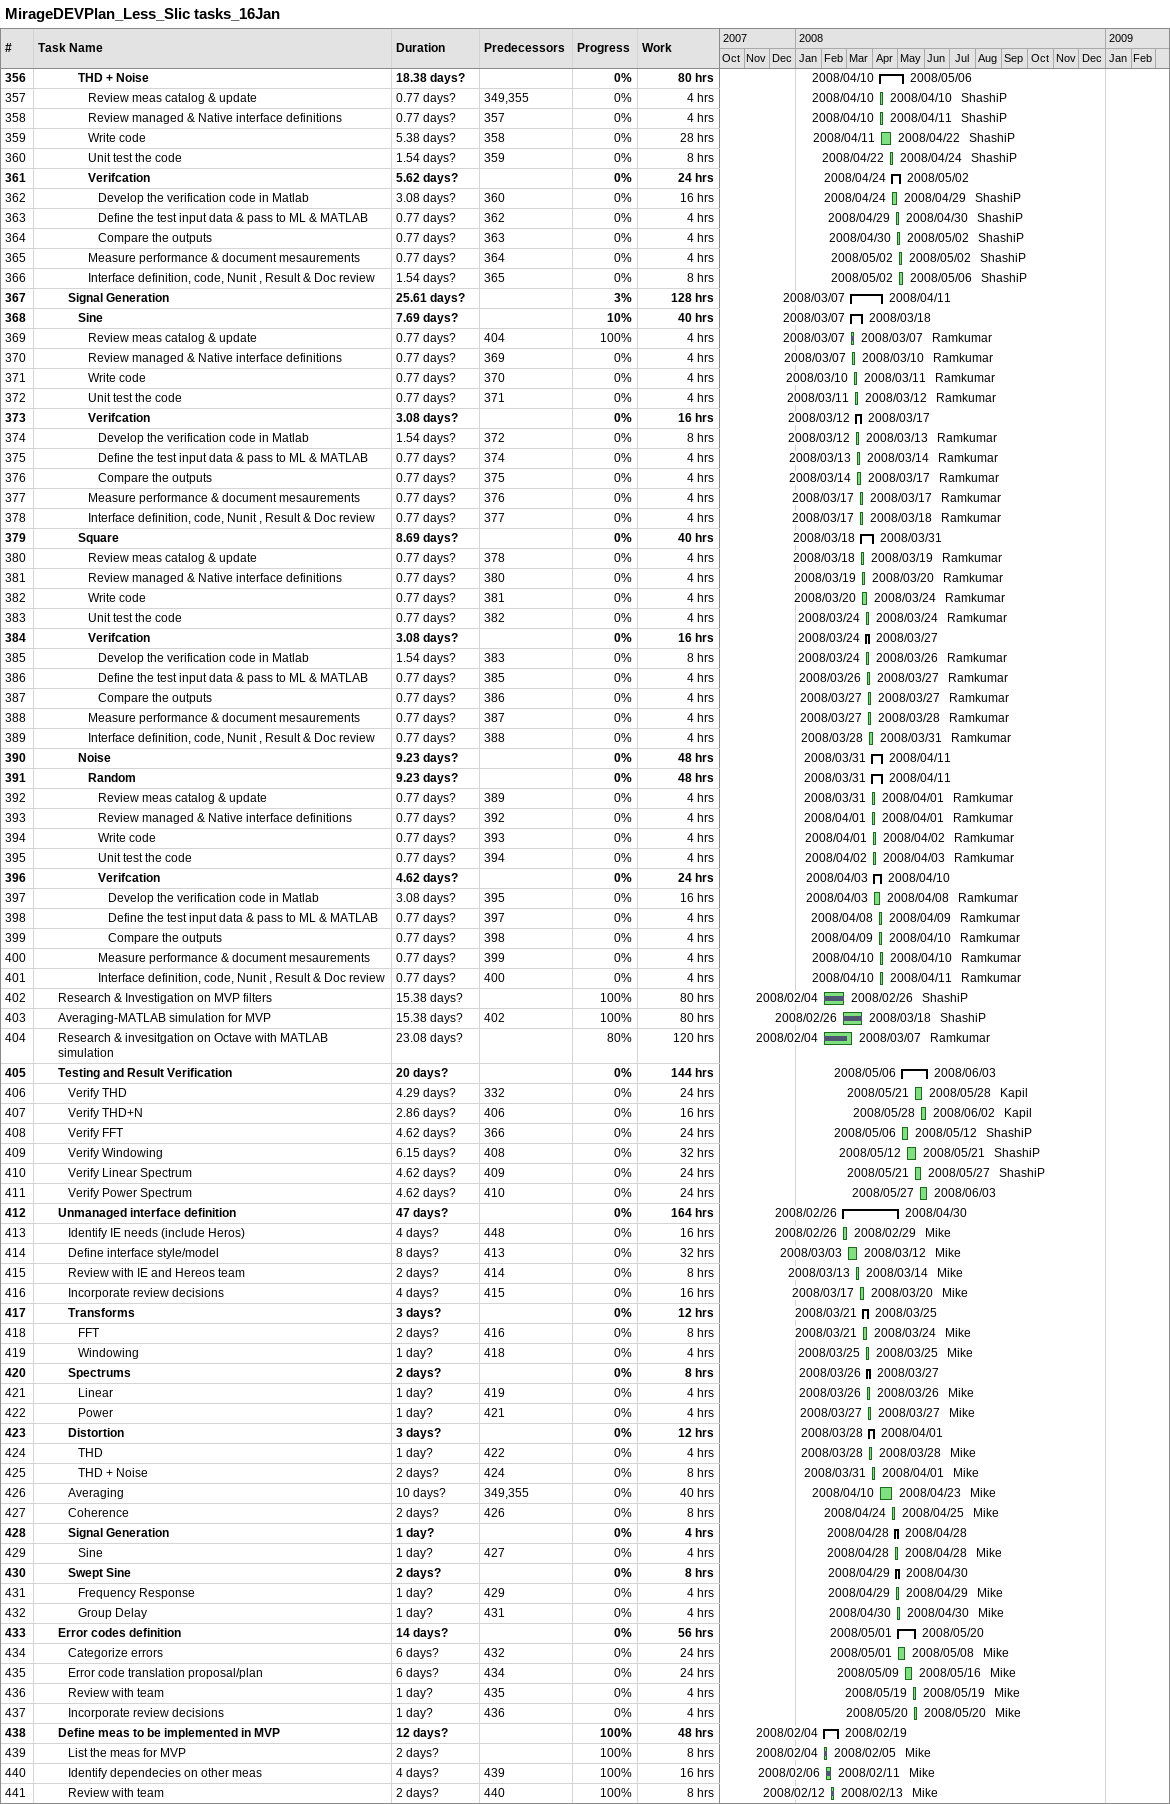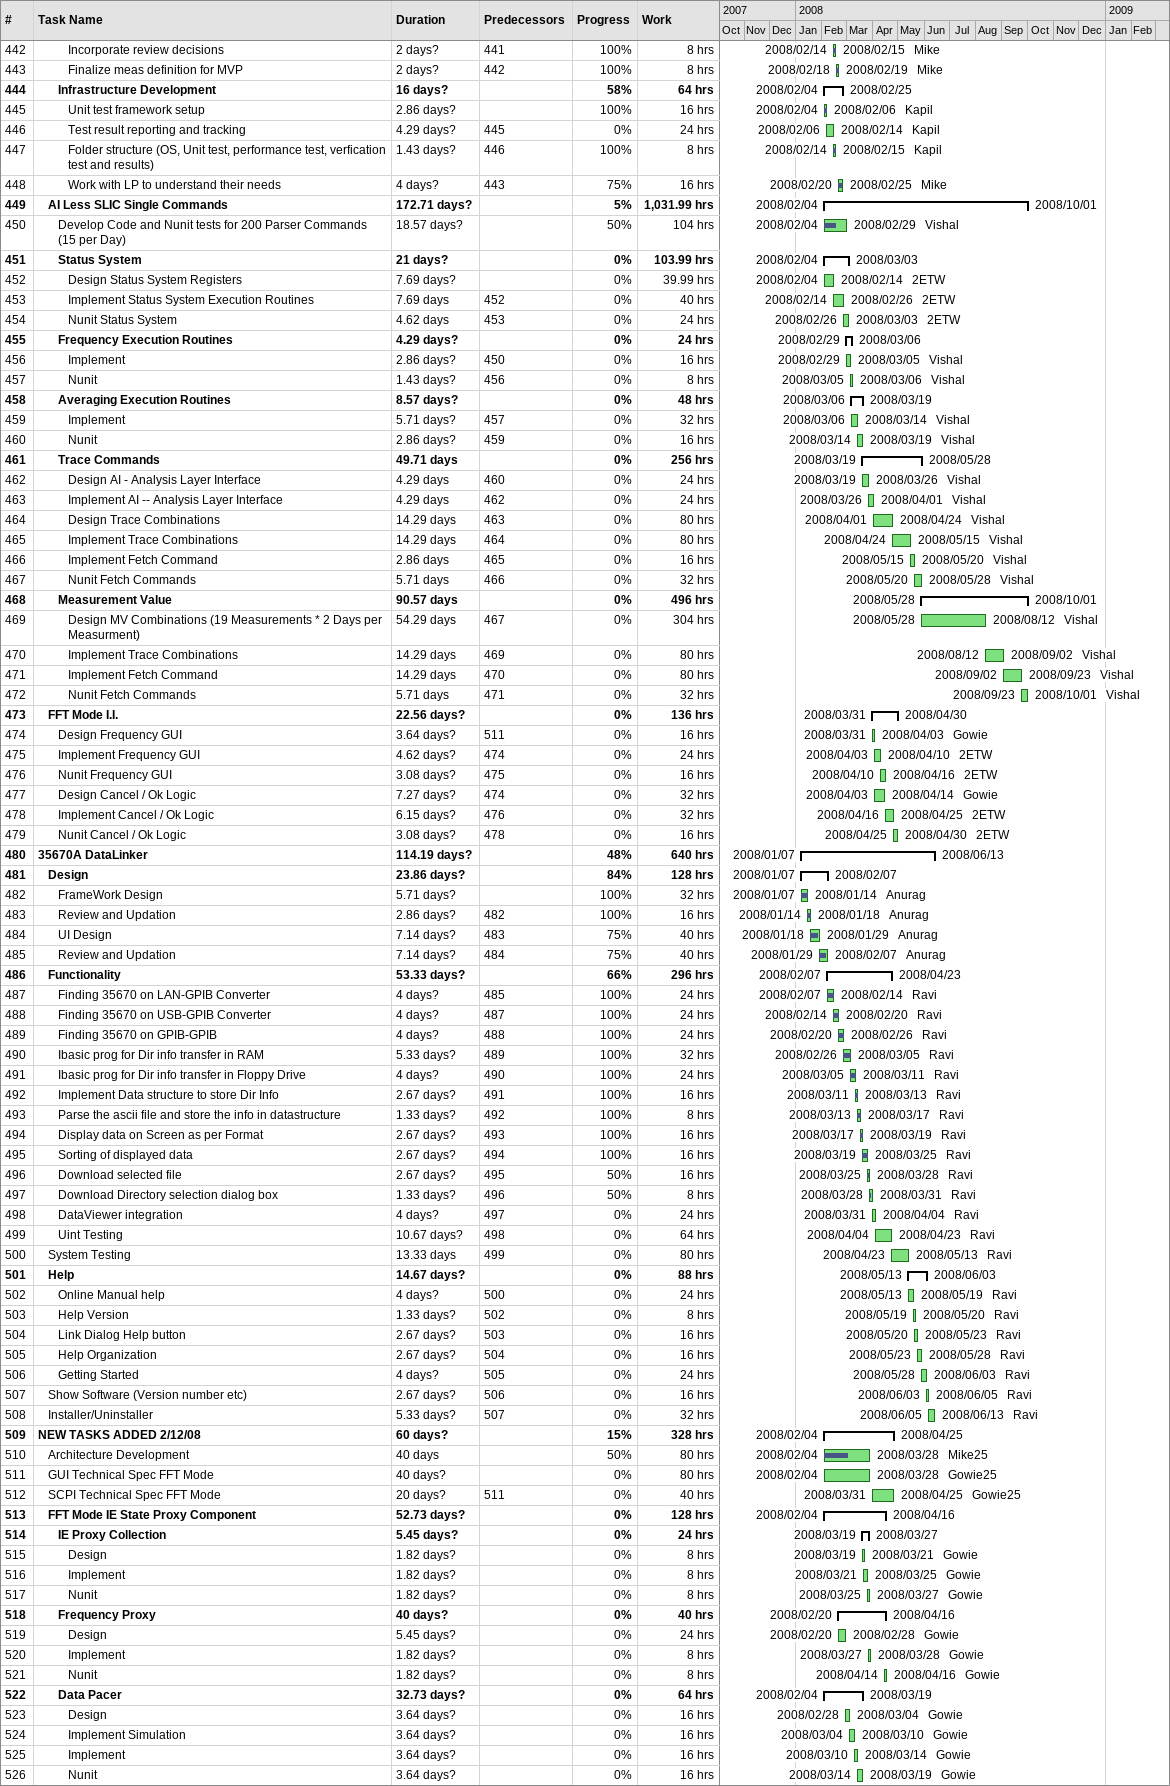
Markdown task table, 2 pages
MirageDEVPlan_Less_Slic tasks_16Jan

| ID | Level | Task | Duration | Start | Finish | Predecessors | Resources | % complete | Work (h) |
|---|---|---|---|---|---|---|---|---|---|
| 356 | 5 | **THD + Noise** | 18.38d? | 2008-04-10 | 2008-05-06 |  |  | 0 | 80 |
| 357 | 6 | Review meas catalog & update | 0.77d? | 2008-04-10 | 2008-04-10 | 349, 355 | ShashiP | 0 | 4 |
| 358 | 6 | Review managed & Native interface definitions | 0.77d? | 2008-04-10 | 2008-04-11 | 357 | ShashiP | 0 | 4 |
| 359 | 6 | Write code | 5.38d? | 2008-04-11 | 2008-04-22 | 358 | ShashiP | 0 | 28 |
| 360 | 6 | Unit test the code | 1.54d? | 2008-04-22 | 2008-04-24 | 359 | ShashiP | 0 | 8 |
| 361 | 6 | **Verifcation** | 5.62d? | 2008-04-24 | 2008-05-02 |  |  | 0 | 24 |
| 362 | 7 | Develop the verification code in Matlab | 3.08d? | 2008-04-24 | 2008-04-29 | 360 | ShashiP | 0 | 16 |
| 363 | 7 | Define the test input data & pass to ML & MATLAB | 0.77d? | 2008-04-29 | 2008-04-30 | 362 | ShashiP | 0 | 4 |
| 364 | 7 | Compare the outputs | 0.77d? | 2008-04-30 | 2008-05-02 | 363 | ShashiP | 0 | 4 |
| 365 | 6 | Measure performance & document mesaurements | 0.77d? | 2008-05-02 | 2008-05-02 | 364 | ShashiP | 0 | 4 |
| 366 | 6 | Interface definition, code, Nunit , Result & Doc review | 1.54d? | 2008-05-02 | 2008-05-06 | 365 | ShashiP | 0 | 8 |
| 367 | 4 | **Signal Generation** | 25.61d? | 2008-03-07 | 2008-04-11 |  |  | 3 | 128 |
| 368 | 5 | **Sine** | 7.69d? | 2008-03-07 | 2008-03-18 |  |  | 10 | 40 |
| 369 | 6 | Review meas catalog & update | 0.77d? | 2008-03-07 | 2008-03-07 | 404 | Ramkumar | 100 | 4 |
| 370 | 6 | Review managed & Native interface definitions | 0.77d? | 2008-03-07 | 2008-03-10 | 369 | Ramkumar | 0 | 4 |
| 371 | 6 | Write code | 0.77d? | 2008-03-10 | 2008-03-11 | 370 | Ramkumar | 0 | 4 |
| 372 | 6 | Unit test the code | 0.77d? | 2008-03-11 | 2008-03-12 | 371 | Ramkumar | 0 | 4 |
| 373 | 6 | **Verifcation** | 3.08d? | 2008-03-12 | 2008-03-17 |  |  | 0 | 16 |
| 374 | 7 | Develop the verification code in Matlab | 1.54d? | 2008-03-12 | 2008-03-13 | 372 | Ramkumar | 0 | 8 |
| 375 | 7 | Define the test input data & pass to ML & MATLAB | 0.77d? | 2008-03-13 | 2008-03-14 | 374 | Ramkumar | 0 | 4 |
| 376 | 7 | Compare the outputs | 0.77d? | 2008-03-14 | 2008-03-17 | 375 | Ramkumar | 0 | 4 |
| 377 | 6 | Measure performance & document mesaurements | 0.77d? | 2008-03-17 | 2008-03-17 | 376 | Ramkumar | 0 | 4 |
| 378 | 6 | Interface definition, code, Nunit , Result & Doc review | 0.77d? | 2008-03-17 | 2008-03-18 | 377 | Ramkumar | 0 | 4 |
| 379 | 5 | **Square** | 8.69d? | 2008-03-18 | 2008-03-31 |  |  | 0 | 40 |
| 380 | 6 | Review meas catalog & update | 0.77d? | 2008-03-18 | 2008-03-19 | 378 | Ramkumar | 0 | 4 |
| 381 | 6 | Review managed & Native interface definitions | 0.77d? | 2008-03-19 | 2008-03-20 | 380 | Ramkumar | 0 | 4 |
| 382 | 6 | Write code | 0.77d? | 2008-03-20 | 2008-03-24 | 381 | Ramkumar | 0 | 4 |
| 383 | 6 | Unit test the code | 0.77d? | 2008-03-24 | 2008-03-24 | 382 | Ramkumar | 0 | 4 |
| 384 | 6 | **Verifcation** | 3.08d? | 2008-03-24 | 2008-03-27 |  |  | 0 | 16 |
| 385 | 7 | Develop the verification code in Matlab | 1.54d? | 2008-03-24 | 2008-03-26 | 383 | Ramkumar | 0 | 8 |
| 386 | 7 | Define the test input data & pass to ML & MATLAB | 0.77d? | 2008-03-26 | 2008-03-27 | 385 | Ramkumar | 0 | 4 |
| 387 | 7 | Compare the outputs | 0.77d? | 2008-03-27 | 2008-03-27 | 386 | Ramkumar | 0 | 4 |
| 388 | 6 | Measure performance & document mesaurements | 0.77d? | 2008-03-27 | 2008-03-28 | 387 | Ramkumar | 0 | 4 |
| 389 | 6 | Interface definition, code, Nunit , Result & Doc review | 0.77d? | 2008-03-28 | 2008-03-31 | 388 | Ramkumar | 0 | 4 |
| 390 | 5 | **Noise** | 9.23d? | 2008-03-31 | 2008-04-11 |  |  | 0 | 48 |
| 391 | 6 | **Random** | 9.23d? | 2008-03-31 | 2008-04-11 |  |  | 0 | 48 |
| 392 | 7 | Review meas catalog & update | 0.77d? | 2008-03-31 | 2008-04-01 | 389 | Ramkumar | 0 | 4 |
| 393 | 7 | Review managed & Native interface definitions | 0.77d? | 2008-04-01 | 2008-04-01 | 392 | Ramkumar | 0 | 4 |
| 394 | 7 | Write code | 0.77d? | 2008-04-01 | 2008-04-02 | 393 | Ramkumar | 0 | 4 |
| 395 | 7 | Unit test the code | 0.77d? | 2008-04-02 | 2008-04-03 | 394 | Ramkumar | 0 | 4 |
| 396 | 7 | **Verifcation** | 4.62d? | 2008-04-03 | 2008-04-10 |  |  | 0 | 24 |
| 397 | 8 | Develop the verification code in Matlab | 3.08d? | 2008-04-03 | 2008-04-08 | 395 | Ramkumar | 0 | 16 |
| 398 | 8 | Define the test input data & pass to ML & MATLAB | 0.77d? | 2008-04-08 | 2008-04-09 | 397 | Ramkumar | 0 | 4 |
| 399 | 8 | Compare the outputs | 0.77d? | 2008-04-09 | 2008-04-10 | 398 | Ramkumar | 0 | 4 |
| 400 | 7 | Measure performance & document mesaurements | 0.77d? | 2008-04-10 | 2008-04-10 | 399 | Ramkumar | 0 | 4 |
| 401 | 7 | Interface definition, code, Nunit , Result & Doc review | 0.77d? | 2008-04-10 | 2008-04-11 | 400 | Ramkumar | 0 | 4 |
| 402 | 3 | Research & Investigation on MVP filters | 15.38d? | 2008-02-04 | 2008-02-26 |  | ShashiP | 100 | 80 |
| 403 | 3 | Averaging-MATLAB simulation for MVP | 15.38d? | 2008-02-26 | 2008-03-18 | 402 | ShashiP | 100 | 80 |
| 404 | 3 | Research & invesitgation on Octave with MATLAB simulation | 23.08d? | 2008-02-04 | 2008-03-07 |  | Ramkumar | 80 | 120 |
| 405 | 3 | **Testing and Result Verification** | 20d? | 2008-05-06 | 2008-06-03 |  |  | 0 | 144 |
| 406 | 4 | Verify THD | 4.29d? | 2008-05-21 | 2008-05-28 | 332 | Kapil | 0 | 24 |
| 407 | 4 | Verify THD+N | 2.86d? | 2008-05-28 | 2008-06-02 | 406 | Kapil | 0 | 16 |
| 408 | 4 | Verify FFT | 4.62d? | 2008-05-06 | 2008-05-12 | 366 | ShashiP | 0 | 24 |
| 409 | 4 | Verify Windowing | 6.15d? | 2008-05-12 | 2008-05-21 | 408 | ShashiP | 0 | 32 |
| 410 | 4 | Verify Linear Spectrum | 4.62d? | 2008-05-21 | 2008-05-27 | 409 | ShashiP | 0 | 24 |
| 411 | 4 | Verify Power Spectrum | 4.62d? | 2008-05-27 | 2008-06-03 | 410 |  | 0 | 24 |
| 412 | 3 | **Unmanaged interface definition** | 47d? | 2008-02-26 | 2008-04-30 |  |  | 0 | 164 |
| 413 | 4 | Identify IE needs (include Heros) | 4d? | 2008-02-26 | 2008-02-29 | 448 | Mike | 0 | 16 |
| 414 | 4 | Define interface style/model | 8d? | 2008-03-03 | 2008-03-12 | 413 | Mike | 0 | 32 |
| 415 | 4 | Review with IE and Hereos team | 2d? | 2008-03-13 | 2008-03-14 | 414 | Mike | 0 | 8 |
| 416 | 4 | Incorporate review decisions | 4d? | 2008-03-17 | 2008-03-20 | 415 | Mike | 0 | 16 |
| 417 | 4 | **Transforms** | 3d? | 2008-03-21 | 2008-03-25 |  |  | 0 | 12 |
| 418 | 5 | FFT | 2d? | 2008-03-21 | 2008-03-24 | 416 | Mike | 0 | 8 |
| 419 | 5 | Windowing | 1d? | 2008-03-25 | 2008-03-25 | 418 | Mike | 0 | 4 |
| 420 | 4 | **Spectrums** | 2d? | 2008-03-26 | 2008-03-27 |  |  | 0 | 8 |
| 421 | 5 | Linear | 1d? | 2008-03-26 | 2008-03-26 | 419 | Mike | 0 | 4 |
| 422 | 5 | Power | 1d? | 2008-03-27 | 2008-03-27 | 421 | Mike | 0 | 4 |
| 423 | 4 | **Distortion** | 3d? | 2008-03-28 | 2008-04-01 |  |  | 0 | 12 |
| 424 | 5 | THD | 1d? | 2008-03-28 | 2008-03-28 | 422 | Mike | 0 | 4 |
| 425 | 5 | THD + Noise | 2d? | 2008-03-31 | 2008-04-01 | 424 | Mike | 0 | 8 |
| 426 | 4 | Averaging | 10d? | 2008-04-10 | 2008-04-23 | 349, 355 | Mike | 0 | 40 |
| 427 | 4 | Coherence | 2d? | 2008-04-24 | 2008-04-25 | 426 | Mike | 0 | 8 |
| 428 | 4 | **Signal Generation** | 1d? | 2008-04-28 | 2008-04-28 |  |  | 0 | 4 |
| 429 | 5 | Sine | 1d? | 2008-04-28 | 2008-04-28 | 427 | Mike | 0 | 4 |
| 430 | 4 | **Swept Sine** | 2d? | 2008-04-29 | 2008-04-30 |  |  | 0 | 8 |
| 431 | 5 | Frequency Response | 1d? | 2008-04-29 | 2008-04-29 | 429 | Mike | 0 | 4 |
| 432 | 5 | Group Delay | 1d? | 2008-04-30 | 2008-04-30 | 431 | Mike | 0 | 4 |
| 433 | 3 | **Error codes definition** | 14d? | 2008-05-01 | 2008-05-20 |  |  | 0 | 56 |
| 434 | 4 | Categorize errors | 6d? | 2008-05-01 | 2008-05-08 | 432 | Mike | 0 | 24 |
| 435 | 4 | Error code translation proposal/plan | 6d? | 2008-05-09 | 2008-05-16 | 434 | Mike | 0 | 24 |
| 436 | 4 | Review with team | 1d? | 2008-05-19 | 2008-05-19 | 435 | Mike | 0 | 4 |
| 437 | 4 | Incorporate review decisions | 1d? | 2008-05-20 | 2008-05-20 | 436 | Mike | 0 | 4 |
| 438 | 3 | **Define meas to be implemented in MVP** | 12d? | 2008-02-04 | 2008-02-19 |  |  | 100 | 48 |
| 439 | 4 | List the meas for MVP | 2d? | 2008-02-04 | 2008-02-05 |  | Mike | 100 | 8 |
| 440 | 4 | Identify dependecies on other meas | 4d? | 2008-02-06 | 2008-02-11 | 439 | Mike | 100 | 16 |
| 441 | 4 | Review with team | 2d? | 2008-02-12 | 2008-02-13 | 440 | Mike | 100 | 8 |
| 442 | 4 | Incorporate review decisions | 2d? | 2008-02-14 | 2008-02-15 | 441 | Mike | 100 | 8 |
| 443 | 4 | Finalize meas definition for MVP | 2d? | 2008-02-18 | 2008-02-19 | 442 | Mike | 100 | 8 |
| 444 | 3 | **Infrastructure Development** | 16d? | 2008-02-04 | 2008-02-25 |  |  | 58 | 64 |
| 445 | 4 | Unit test framework setup | 2.86d? | 2008-02-04 | 2008-02-06 |  | Kapil | 100 | 16 |
| 446 | 4 | Test result reporting and tracking | 4.29d? | 2008-02-06 | 2008-02-14 | 445 | Kapil | 0 | 24 |
| 447 | 4 | Folder structure (OS, Unit test, performance test, verfication test and results) | 1.43d? | 2008-02-14 | 2008-02-15 | 446 | Kapil | 100 | 8 |
| 448 | 4 | Work with LP to understand their needs | 4d? | 2008-02-20 | 2008-02-25 | 443 | Mike | 75 | 16 |
| 449 | 2 | **AI Less SLIC Single Commands** | 172.71d? | 2008-02-04 | 2008-10-01 |  |  | 5 | 1031.99 |
| 450 | 3 | Develop Code and Nunit tests for 200 Parser Commands (15 per Day) | 18.57d? | 2008-02-04 | 2008-02-29 |  | Vishal | 50 | 104 |
| 451 | 3 | **Status System** | 21d? | 2008-02-04 | 2008-03-03 |  |  | 0 | 103.99 |
| 452 | 4 | Design Status System Registers | 7.69d? | 2008-02-04 | 2008-02-14 |  | 2ETW | 0 | 39.99 |
| 453 | 4 | Implement Status System Execution Routines | 7.69d | 2008-02-14 | 2008-02-26 | 452 | 2ETW | 0 | 40 |
| 454 | 4 | Nunit Status System | 4.62d | 2008-02-26 | 2008-03-03 | 453 | 2ETW | 0 | 24 |
| 455 | 3 | **Frequency Execution Routines** | 4.29d? | 2008-02-29 | 2008-03-06 |  |  | 0 | 24 |
| 456 | 4 | Implement | 2.86d? | 2008-02-29 | 2008-03-05 | 450 | Vishal | 0 | 16 |
| 457 | 4 | Nunit | 1.43d? | 2008-03-05 | 2008-03-06 | 456 | Vishal | 0 | 8 |
| 458 | 3 | **Averaging Execution Routines** | 8.57d? | 2008-03-06 | 2008-03-19 |  |  | 0 | 48 |
| 459 | 4 | Implement | 5.71d? | 2008-03-06 | 2008-03-14 | 457 | Vishal | 0 | 32 |
| 460 | 4 | Nunit | 2.86d? | 2008-03-14 | 2008-03-19 | 459 | Vishal | 0 | 16 |
| 461 | 3 | **Trace Commands** | 49.71d | 2008-03-19 | 2008-05-28 |  |  | 0 | 256 |
| 462 | 4 | Design AI - Analysis Layer Interface | 4.29d | 2008-03-19 | 2008-03-26 | 460 | Vishal | 0 | 24 |
| 463 | 4 | Implement AI -- Analysis Layer Interface | 4.29d | 2008-03-26 | 2008-04-01 | 462 | Vishal | 0 | 24 |
| 464 | 4 | Design Trace Combinations | 14.29d | 2008-04-01 | 2008-04-24 | 463 | Vishal | 0 | 80 |
| 465 | 4 | Implement Trace Combinations | 14.29d | 2008-04-24 | 2008-05-15 | 464 | Vishal | 0 | 80 |
| 466 | 4 | Implement Fetch Command | 2.86d | 2008-05-15 | 2008-05-20 | 465 | Vishal | 0 | 16 |
| 467 | 4 | Nunit Fetch Commands | 5.71d | 2008-05-20 | 2008-05-28 | 466 | Vishal | 0 | 32 |
| 468 | 3 | **Measurement Value** | 90.57d | 2008-05-28 | 2008-10-01 |  |  | 0 | 496 |
| 469 | 4 | Design MV Combinations (19 Measurements * 2 Days per Measurment) | 54.29d | 2008-05-28 | 2008-08-12 | 467 | Vishal | 0 | 304 |
| 470 | 4 | Implement Trace Combinations | 14.29d | 2008-08-12 | 2008-09-02 | 469 | Vishal | 0 | 80 |
| 471 | 4 | Implement Fetch Command | 14.29d | 2008-09-02 | 2008-09-23 | 470 | Vishal | 0 | 80 |
| 472 | 4 | Nunit Fetch Commands | 5.71d | 2008-09-23 | 2008-10-01 | 471 | Vishal | 0 | 32 |
| 473 | 2 | **FFT Mode I.I.** | 22.56d? | 2008-03-31 | 2008-04-30 |  |  | 0 | 136 |
| 474 | 3 | Design Frequency GUI | 3.64d? | 2008-03-31 | 2008-04-03 | 511 | Gowie | 0 | 16 |
| 475 | 3 | Implement Frequency GUI | 4.62d? | 2008-04-03 | 2008-04-10 | 474 | 2ETW | 0 | 24 |
| 476 | 3 | Nunit Frequency GUI | 3.08d? | 2008-04-10 | 2008-04-16 | 475 | 2ETW | 0 | 16 |
| 477 | 3 | Design Cancel / Ok Logic | 7.27d? | 2008-04-03 | 2008-04-14 | 474 | Gowie | 0 | 32 |
| 478 | 3 | Implement Cancel / Ok Logic | 6.15d? | 2008-04-16 | 2008-04-25 | 476 | 2ETW | 0 | 32 |
| 479 | 3 | Nunit Cancel / Ok Logic | 3.08d? | 2008-04-25 | 2008-04-30 | 478 | 2ETW | 0 | 16 |
| 480 | 1 | **35670A DataLinker** | 114.19d? | 2008-01-07 | 2008-06-13 |  |  | 48 | 640 |
| 481 | 2 | **Design** | 23.86d? | 2008-01-07 | 2008-02-07 |  |  | 84 | 128 |
| 482 | 3 | FrameWork Design | 5.71d? | 2008-01-07 | 2008-01-14 |  | Anurag | 100 | 32 |
| 483 | 3 | Review and Updation | 2.86d? | 2008-01-14 | 2008-01-18 | 482 | Anurag | 100 | 16 |
| 484 | 3 | UI Design | 7.14d? | 2008-01-18 | 2008-01-29 | 483 | Anurag | 75 | 40 |
| 485 | 3 | Review and Updation | 7.14d? | 2008-01-29 | 2008-02-07 | 484 | Anurag | 75 | 40 |
| 486 | 2 | **Functionality** | 53.33d? | 2008-02-07 | 2008-04-23 |  |  | 66 | 296 |
| 487 | 3 | Finding 35670 on LAN-GPIB Converter | 4d? | 2008-02-07 | 2008-02-14 | 485 | Ravi | 100 | 24 |
| 488 | 3 | Finding 35670 on USB-GPIB Converter | 4d? | 2008-02-14 | 2008-02-20 | 487 | Ravi | 100 | 24 |
| 489 | 3 | Finding 35670 on GPIB-GPIB | 4d? | 2008-02-20 | 2008-02-26 | 488 | Ravi | 100 | 24 |
| 490 | 3 | Ibasic prog for Dir info transfer in RAM | 5.33d? | 2008-02-26 | 2008-03-05 | 489 | Ravi | 100 | 32 |
| 491 | 3 | Ibasic prog for Dir info transfer in Floppy Drive | 4d? | 2008-03-05 | 2008-03-11 | 490 | Ravi | 100 | 24 |
| 492 | 3 | Implement Data structure to store Dir Info | 2.67d? | 2008-03-11 | 2008-03-13 | 491 | Ravi | 100 | 16 |
| 493 | 3 | Parse the ascii file and store the info in datastructure | 1.33d? | 2008-03-13 | 2008-03-17 | 492 | Ravi | 100 | 8 |
| 494 | 3 | Display data on Screen as per Format | 2.67d? | 2008-03-17 | 2008-03-19 | 493 | Ravi | 100 | 16 |
| 495 | 3 | Sorting of displayed data | 2.67d? | 2008-03-19 | 2008-03-25 | 494 | Ravi | 100 | 16 |
| 496 | 3 | Download selected file | 2.67d? | 2008-03-25 | 2008-03-28 | 495 | Ravi | 50 | 16 |
| 497 | 3 | Download Directory selection dialog box | 1.33d? | 2008-03-28 | 2008-03-31 | 496 | Ravi | 50 | 8 |
| 498 | 3 | DataViewer integration | 4d? | 2008-03-31 | 2008-04-04 | 497 | Ravi | 0 | 24 |
| 499 | 3 | Uint Testing | 10.67d? | 2008-04-04 | 2008-04-23 | 498 | Ravi | 0 | 64 |
| 500 | 2 | System Testing | 13.33d | 2008-04-23 | 2008-05-13 | 499 | Ravi | 0 | 80 |
| 501 | 2 | **Help** | 14.67d? | 2008-05-13 | 2008-06-03 |  |  | 0 | 88 |
| 502 | 3 | Online Manual help | 4d? | 2008-05-13 | 2008-05-19 | 500 | Ravi | 0 | 24 |
| 503 | 3 | Help Version | 1.33d? | 2008-05-19 | 2008-05-20 | 502 | Ravi | 0 | 8 |
| 504 | 3 | Link Dialog Help button | 2.67d? | 2008-05-20 | 2008-05-23 | 503 | Ravi | 0 | 16 |
| 505 | 3 | Help Organization | 2.67d? | 2008-05-23 | 2008-05-28 | 504 | Ravi | 0 | 16 |
| 506 | 3 | Getting Started | 4d? | 2008-05-28 | 2008-06-03 | 505 | Ravi | 0 | 24 |
| 507 | 2 | Show Software (Version number etc) | 2.67d? | 2008-06-03 | 2008-06-05 | 506 | Ravi | 0 | 16 |
| 508 | 2 | Installer/Uninstaller | 5.33d? | 2008-06-05 | 2008-06-13 | 507 | Ravi | 0 | 32 |
| 509 | 1 | **NEW TASKS ADDED 2/12/08** | 60d? | 2008-02-04 | 2008-04-25 |  |  | 15 | 328 |
| 510 | 2 | Architecture Development | 40d | 2008-02-04 | 2008-03-28 |  | Mike25 | 50 | 80 |
| 511 | 2 | GUI Technical Spec FFT Mode | 40d? | 2008-02-04 | 2008-03-28 |  | Gowie25 | 0 | 80 |
| 512 | 2 | SCPI Technical Spec FFT Mode | 20d? | 2008-03-31 | 2008-04-25 | 511 | Gowie25 | 0 | 40 |
| 513 | 2 | **FFT Mode IE State Proxy Component** | 52.73d? | 2008-02-04 | 2008-04-16 |  |  | 0 | 128 |
| 514 | 3 | **IE Proxy Collection** | 5.45d? | 2008-03-19 | 2008-03-27 |  |  | 0 | 24 |
| 515 | 4 | Design | 1.82d? | 2008-03-19 | 2008-03-21 |  | Gowie | 0 | 8 |
| 516 | 4 | Implement | 1.82d? | 2008-03-21 | 2008-03-25 |  | Gowie | 0 | 8 |
| 517 | 4 | Nunit | 1.82d? | 2008-03-25 | 2008-03-27 |  | Gowie | 0 | 8 |
| 518 | 3 | **Frequency Proxy** | 40d? | 2008-02-20 | 2008-04-16 |  |  | 0 | 40 |
| 519 | 4 | Design | 5.45d? | 2008-02-20 | 2008-02-28 |  | Gowie | 0 | 24 |
| 520 | 4 | Implement | 1.82d? | 2008-03-27 | 2008-03-28 |  | Gowie | 0 | 8 |
| 521 | 4 | Nunit | 1.82d? | 2008-04-14 | 2008-04-16 |  | Gowie | 0 | 8 |
| 522 | 3 | **Data Pacer** | 32.73d? | 2008-02-04 | 2008-03-19 |  |  | 0 | 64 |
| 523 | 4 | Design | 3.64d? | 2008-02-28 | 2008-03-04 |  | Gowie | 0 | 16 |
| 524 | 4 | Implement Simulation | 3.64d? | 2008-03-04 | 2008-03-10 |  | Gowie | 0 | 16 |
| 525 | 4 | Implement | 3.64d? | 2008-03-10 | 2008-03-14 |  | Gowie | 0 | 16 |
| 526 | 4 | Nunit | 3.64d? | 2008-03-14 | 2008-03-19 |  | Gowie | 0 | 16 |
